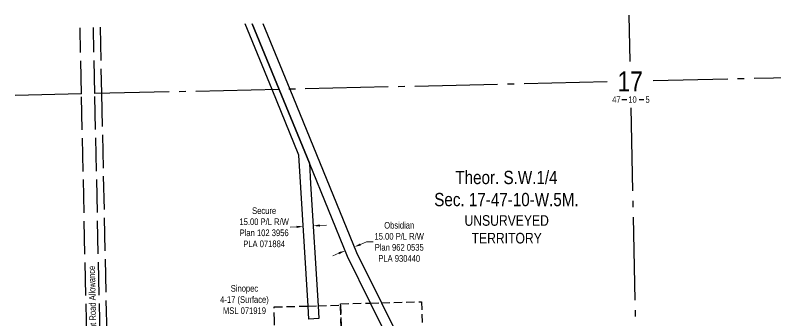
# Model space of a CAD drawing. Extents: x 602678 to 607820, y 5875898 to 5879587.
# Drawn here: x 604450 to 605595, y 5879108 to 5879568 of the extents above; entities that cross this region are included whole.
import ezdxf
from ezdxf.enums import TextEntityAlignment as Align

# ---------------------------------------------------------------- set-up
doc = ezdxf.new("R2010")
doc.units = 0
doc.header["$LTSCALE"] = 5
doc.header["$PDMODE"] = 34
doc.header["$PDSIZE"] = 0.03
for name, pattern in [('foc-ACCESSROAD', [3.75, 2.5, -1.25]), ('foc-QUARTERLINE', [33, 25, -3, 2, -3]), ('foc-UNSURVEYED', [12.5, 10, -2.5])]:
    doc.linetypes.add(name, pattern=pattern)
doc.layers.get('Defpoints').update_dxf_attribs({"color": 9})
for name, color, linetype in [('10', 1, 'Continuous'), ('9', 3, 'Continuous'), ('C-RW', 13, 'Continuous'), ('C-SYMBOL', 7, 'Continuous'), ('C-WS', 13, 'foc-ACCESSROAD'), ('F-RW', 190, 'Continuous'), ('F-WS', 190, 'foc-ACCESSROAD'), ('L-QSEC', 8, 'foc-QUARTERLINE'), ('L-ROAD-T', 7, 'Continuous'), ('L-SECLBL', 7, 'Continuous'), ('L-SECQ', 8, 'foc-QUARTERLINE'), ('L-UNS-T', 3, 'Continuous'), ('L-USEC', 7, 'foc-UNSURVEYED')]:
    doc.layers.add(name, color=color, linetype=linetype)
for name, color, linetype, lineweight in [('C-RW-T', 13, 'Continuous', 9), ('F-RW-T', 190, 'Continuous', 9), ('F-WS-T', 190, 'Continuous', 9)]:
    doc.layers.add(name, color=color, linetype=linetype, lineweight=lineweight)
doc.styles.add('175L', font='ARIALN.TTF', dxfattribs={"height": 20})
doc.styles.add('80CG', font='ARIALN.TTF', dxfattribs={"height": 10})
doc.styles.add('80L', font='ARIALN.TTF', dxfattribs={"height": 10})
doc.styles.add('SIMPLEX', font='ARIALN.TTF')
doc.dimstyles.new('Compass 5 000', dxfattribs={"dimscale": 5, "dimtxt": 9, "dimasz": 2, "dimexe": 0.2, "dimexo": 0.0625, "dimgap": 0.5, "dimtad": 0, "dimtih": 1, "dimtoh": 1, "dimzin": 0, "dimdsep": 46, "dimtxsty": '80CG', "dimcen": 0.1, "dimse1": 1, "dimse2": 1, "dimclrd": 256, "dimclrt": 256, "dimaunit": 1, "dimadec": 4, "dimazin": 0, "dimtfac": 0.06, "dimtofl": 0, "dimtmove": 0, "dimatfit": 1, "dimfxl": 0.2, "dimtolj": 1, "dimtzin": 0, "dimlwd": -1, "dimarcsym": 0})

# ---------------------------------------------------------------- blocks, each defined once
blk = doc.blocks.new('L-SECLBL')
at = {"layer": '9', "color": 7}
for p, q in [((-5.1, -27.8), (-12.3, -27.8)), ((20.7, -27.8), (13.5, -27.8))]:
    blk.add_line(p, q, dxfattribs=at)
at = {"layer": '10', "color": 2, "style": 'SIMPLEX'}
blk.add_attdef('SEC', text='', height=30, dxfattribs=at).set_placement((0, 0), align=Align.MIDDLE)
at = {"layer": '10', "color": 5, "style": '80L'}
blk.add_attdef('TWP', text='', height=9.5, dxfattribs=at).set_placement((-14.4, -27.4), align=Align.MIDDLE_RIGHT)
blk.add_attdef('RGE', text='', height=9.5, dxfattribs=at).set_placement((3.6, -27.4), align=Align.MIDDLE_CENTER)
blk.add_attdef('MER', text='', height=9.5, dxfattribs=at).set_placement((23.2, -27.4), align=Align.MIDDLE_LEFT)
blk = doc.blocks.new('*D565')
at = {"layer": 'C-RW-T', "transparency": 16777216}
for p, q in [((604970.2, 5879221.7), (604979.5, 5879225.5)), ((604979.5, 5879225.5), (604989.5, 5879225.5)), ((604937.8, 5879208.4), (604928.6, 5879204.7))]:
    blk.add_line(p, q, dxfattribs=at)
for points in [[(604969.6, 5879223.2), (604970.9, 5879220.1), (604961, 5879217.9)], [(604937.2, 5879210), (604938.5, 5879206.9), (604947.1, 5879212.2)]]:
    blk.add_solid(points, dxfattribs=at)
at = {"layer": 'Defpoints', "color": 0, "transparency": 16777216}
for p in [(604946.8, 5879213), (604960.7, 5879218.7), (604961, 5879217.9)]:
    blk.add_point(p, dxfattribs=at)
at = {"layer": 'C-RW-T', "transparency": 16777216, "insert": (605028.6, 5879225.5), "char_height": 10, "attachment_point": 5, "style": '80CG'}
blk.add_mtext('\\A1;Obsidian\\P15.00 P/L R/W\\PPlan 962 0535\\PPLA 930440', dxfattribs=at)
blk = doc.blocks.new('*D566')
at = {"layer": 'Defpoints', "color": 0, "transparency": 16777216}
for p in [(604884, 5879248.8), (604885, 5879233.2), (604899.9, 5879234.1)]:
    blk.add_point(p, dxfattribs=at)
at = {"layer": 'F-RW-T', "transparency": 16777216}
for p, q in [((604874, 5879248.1), (604864.1, 5879247.5)), ((604909, 5879250.3), (604919, 5879250.9))]:
    blk.add_line(p, q, dxfattribs=at)
for points in [[(604873.9, 5879249.8), (604874.2, 5879246.5), (604884, 5879248.8)], [(604908.9, 5879251.9), (604909.1, 5879248.6), (604899, 5879249.7)]]:
    blk.add_solid(points, dxfattribs=at)
at = {"layer": 'F-RW-T', "transparency": 16777216, "insert": (604825, 5879247.5), "char_height": 10, "attachment_point": 5, "style": '80CG'}
blk.add_mtext('\\A1;Secure\\P15.00 P/L R/W\\PPlan 102 3956\\PPLA 071884', dxfattribs=at)

msp = doc.modelspace()

# ---------------------------------------------------------------- linework, layer by layer
at = {"layer": 'C-RW'}
for points in [[(605038.761, 5879024.68), (604985.28, 5879133.218), (604950.747, 5879203.303), (604893.228, 5879344.035), (604847.667, 5879455.506), (604807.176, 5879554.579)], [(604823.212, 5879554.946), (604863.705, 5879455.873), (604964.448, 5879209.389), (605001.776, 5879133.652), (605051.43, 5879032.906)]]:
    msp.add_lwpolyline(points, dxfattribs=at)
at = {"layer": 'C-WS'}
msp.add_lwpolyline([(604942.969, 5879021.603), (604940.121, 5879129.968), (604940.066, 5879132.031), (604985.28, 5879133.218), (605001.776, 5879133.652), (605062.218, 5879135.241), (605064.404, 5879048.58)], dxfattribs=at)
at = {"layer": 'F-RW'}
msp.add_lwpolyline([(604807.176, 5879554.579), (604847.667, 5879455.507), (604893.228, 5879344.035), (604895.134, 5879313.098), (604906.314, 5879129.079), (604907.48, 5879109.898), (604892.531, 5879108.974), (604891.332, 5879128.686), (604877.496, 5879356.242), (604837.006, 5879455.263), (604796.497, 5879554.334)], dxfattribs=at)
at = {"layer": 'F-WS'}
msp.add_lwpolyline([(604852.852, 5878987.512), (604843.101, 5878987.243), (604840.441, 5879106.602), (604840.156, 5879127.341), (604891.332, 5879128.686), (604906.314, 5879129.079), (604940.121, 5879129.968), (604942.969, 5879021.603), (604943.273, 5879010.009), (604943.362, 5879006.606), (604943.798, 5878990.016), (604852.852, 5878987.512)], close=True, dxfattribs=at)
at = {"layer": 'L-QSEC', "flags": 128}
for points in [[(606183.555, 5879486.114), (605411.197, 5879468.426)], [(605341.933, 5879466.84), (604569.804, 5879449.157)], [(604549.7, 5879448.697), (604449.767, 5879446.409)]]:
    msp.add_lwpolyline(points, dxfattribs=at)
at = {"layer": 'L-SECQ', "flags": 128}
for points in [[(605374.498, 5879567.571), (605376.025, 5879497.63)], [(605377.553, 5879427.647), (605394.234, 5878663.493)]]:
    msp.add_lwpolyline(points, dxfattribs=at)
at = {"layer": 'L-USEC', "flags": 128}
for points in [[(604549.701, 5879448.697), (604547.538, 5879548.633)], [(604569.804, 5879449.157), (604567.642, 5879549.068)], [(604577.693, 5879549.324), (604579.855, 5879449.388)], [(604587.206, 5878645.011), (604569.804, 5879449.157)], [(604579.855, 5879449.388), (604579.855, 5879449.387)], [(604579.855, 5879449.387), (604597.039, 5878655.293)], [(604567.103, 5878644.55), (604558.402, 5879046.618), (604549.701, 5879448.697)]]:
    msp.add_lwpolyline(points, dxfattribs=at)

# ---------------------------------------------------------------- block references
at = {"layer": 'L-SECLBL', "xscale": 0.9995839999999981, "yscale": 0.9995839999999981, "zscale": 0.9995839999999981}
msp.add_blockref('L-SECLBL', (605376.68, 5879467.636), dxfattribs=at).add_auto_attribs({'SEC': '17', 'TWP': '47', 'RGE': '10', 'MER': '5'})

# ---------------------------------------------------------------- texts
at = {"layer": 'C-SYMBOL', "color": 3, "insert": (605190.253, 5879332.707), "char_height": 19.99168, "width": 215.8946, "attachment_point": 2, "style": '175L'}
msp.add_mtext('Theor. S.W.1/4\\PSec. 17-47-10-W.5M.', dxfattribs=at)
at = {"layer": 'F-WS-T', "insert": (604795.335, 5879160.378), "char_height": 9.99584, "width": 72.59366, "attachment_point": 2, "line_spacing_factor": 1.010437, "style": '80CG'}
msp.add_mtext('Sinopec\\P4-17 (Surface)\\PMSL 071919', dxfattribs=at)
at = {"layer": 'L-ROAD-T', "style": '80L'}
msp.add_text('Theoretic Government Road Allowance', height=9.99584, rotation=91.239674, dxfattribs=at).set_placement((604567.069, 5879089.563), align=Align.MIDDLE_CENTER)
at = {"layer": 'L-UNS-T', "color": 3, "insert": (605190.628, 5879244.367), "char_height": 15.99334, "attachment_point": 5, "style": '80L'}
msp.add_mtext_dynamic_manual_height_columns('UNSURVEYED TERRITORY', width=126.36116, gutter_width=47.48, heights=[0], dxfattribs=at)

# ---------------------------------------------------------------- dimensions: what is measured, and where the dimension line sits
at = {"layer": 'C-RW-T'}
dim = msp.add_aligned_dim(p1=(604946.789, 5879212.989), p2=(604960.66, 5879218.658), distance=-0.826, text='Obsidian\\P15.00 P/L R/W\\PPlan 962 0535\\PPLA 930440', dimstyle='Compass 5 000', dxfattribs=at)
dim.commit()
dim.dimension.update_dxf_attribs({"geometry": '*D565', "text_midpoint": (605028.572, 5879225.46)})
at = {"layer": 'F-RW-T'}
dim = msp.add_aligned_dim(p1=(604899.935, 5879234.072), p2=(604884.98, 5879233.163), distance=-15.623, text='Secure\\P15.00 P/L R/W\\PPlan 102 3956\\PPLA 071884', dimstyle='Compass 5 000', dxfattribs=at)
dim.commit()
dim.dimension.update_dxf_attribs({"geometry": '*D566', "text_midpoint": (604824.982, 5879247.543)})

doc.saveas('drawing.dxf')
